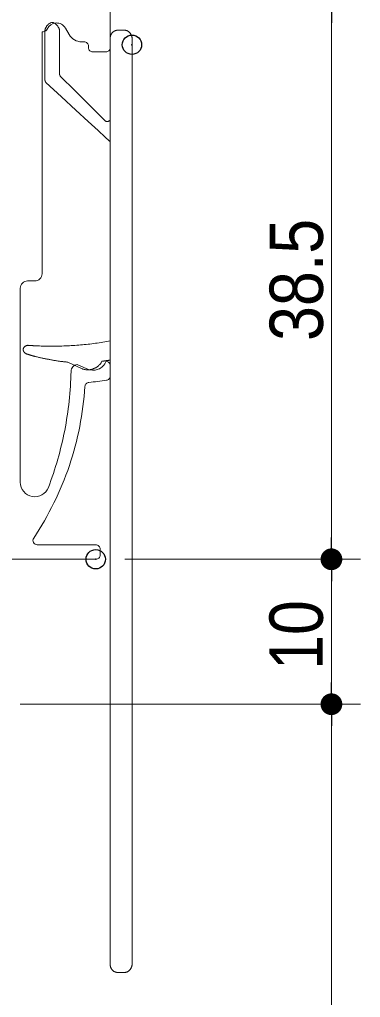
# Model space of a CAD drawing. Units: millimetres, scale not verified. Extents: x -4547 to 4547, y -2284 to 2284.
# Drawn here: x 1129 to 1305, y 200 to 706 of the extents above; entities that cross this region are included whole.
import ezdxf
from ezdxf.enums import TextEntityAlignment as Align

# ---------------------------------------------------------------- set-up
doc = ezdxf.new("R2010")
doc.units = ezdxf.units.MM
doc.header["$LTSCALE"] = 20
doc.header["$PDMODE"] = 32
doc.header["$PDSIZE"] = 10
for name, color, linetype, lineweight in [('0-0_1図面枠', 7, 'Continuous', 20), ('0-1_3一般', 7, 'Continuous', 15), ('0-3_0', 7, 'Continuous', 25), ('0-5_2寸法-1', 7, 'Continuous', 15)]:
    doc.layers.add(name, color=color, linetype=linetype, lineweight=lineweight)
doc.layers.add('0-4_Defpoints', color=7, linetype='Continuous')
doc.styles.add('ＭＳ Ｐゴシック', font='')
doc.styles.get('ＭＳ Ｐゴシック').set_extended_font_data('MS PGothic')

# ---------------------------------------------------------------- blocks, each defined once
blk = doc.blocks.new('グループ-54')
at = {"layer": '0-1_3一般'}
for p, q in [((50327.6, 13839), (50327.6, 14274)), ((49622.6, 14004), (49635.1, 14004)), ((49622.6, 11499), (49622.6, 14004)), ((49863.5, 14041.5), (49902.5, 13974)), ((50032.4, 13899), (50057.6, 13899)), ((50102.6, 13854), (50102.6, 13839)), ((50147.6, 13794), (50282.6, 13794)), ((49397.6, 9340.5), (49397.6, 11349)), ((49472.6, 11424), (49547.6, 11424)), ((50084.2, 10514.1), (49984.4, 10560.6)), ((50327.6, 10440.5), (50327.6, 10547.8)), ((50177.6, 8694), (49573.1, 8694)), ((50222.6, 8589), (50222.6, 8649)), ((47980.1, 8544), (50177.6, 8544))]:
    blk.add_line(p, q, dxfattribs=at)
for centre, radius, start, end in [((49772.6, 13989), 105, 93.21091, 156.42182), ((49772.6, 13989), 105, 30, 93.21091), ((49635.1, 14049), 45, 270, 303.21091), ((49635.1, 14049), 45, 303.21091, 336.42182), ((50032.4, 14049), 150, 210, 240), ((50032.4, 14049), 150, 240, 270), ((50057.6, 13854), 45, 45, 90), ((50057.6, 13854), 45, 0, 45), ((50147.6, 13839), 45, 180, 225), ((50147.6, 13839), 45, 225, 270), ((50282.6, 13839), 45, 270, 315), ((50282.6, 13839), 45, 315, 0), ((49547.6, 11499), 75, 270, 315), ((49547.6, 11499), 75, 315, 0), ((49472.6, 11349), 75, 135, 180), ((49472.6, 11349), 75, 90, 135), ((49996.7, 10486.6), 75, 139.08279, 178.76099), ((49996.7, 10486.6), 75, 99.40459, 139.08279), ((50147.6, 10650), 150, 291.25475, 337.5095), ((50282.6, 10547.8), 45, 42.71118, 85.42236), ((50282.6, 10547.8), 45, 0, 42.71118), ((46322.6, 10566), 3600, 348.97677, 358.76099), ((50147.6, 10650), 150, 245, 291.25475), ((50282.6, 10440.5), 45, 319.0893, 0), ((46893.2, 10530), 3178.3, 341.34057, 356.43524), ((50110.2, 10329.6), 45, 135.85365, 176.43524), ((50110.2, 10329.6), 45, 95.27206, 135.85365), ((49772.6, 13989), 3630, 275.27206, 276.72534), ((49772.6, 13989), 3630, 276.72534, 278.17861), ((50282.6, 10440.5), 45, 278.17861, 319.0893), ((46322.6, 10566), 3600, 339.19256, 348.97677), ((46893.2, 10530), 3178.3, 326.24591, 341.34057), ((49547.6, 9340.5), 150, 180, 259.59628), ((49547.6, 9340.5), 150, 259.59628, 339.19256), ((49573.1, 8739), 45, 146.24591, 208.12295), ((49573.1, 8739), 45, 208.12295, 270), ((50177.6, 8649), 45, 45, 90), ((50177.6, 8649), 45, 0, 45), ((50177.6, 8589), 45, 270, 315), ((50177.6, 8589), 45, 315, 0)]:
    blk.add_arc(centre, radius, start, end, dxfattribs=at)
blk = doc.blocks.new('グループ-55')
at = {"layer": '0-0_1図面枠', "lineweight": 15}
for p, q in [((49727.6, 14093.6), (49727.8, 14093.6)), ((49727.6, 14093.6), (49727.8, 14093.6)), ((49652.6, 14018.6), (49652.8, 14018.6)), ((49802.6, 14018.6), (49802.8, 14018.6)), ((49802.6, 14018.6), (49802.8, 14018.6)), ((50327.6, 13943.6), (50327.8, 13943.6)), ((50327.6, 13943.6), (50327.8, 13943.6)), ((50327.6, 13028.6), (50327.8, 13028.6)), ((50327.6, 10804.1), (50327.8, 10804.1)), ((50327.6, 4418.6), (50327.8, 4418.6)), ((50552.6, 4418.6), (50552.8, 4418.6))]:
    blk.add_line(p, q, dxfattribs=at)
at = {"layer": '0-1_3一般'}
for p, q in [((49652.6, 13501), (49652.6, 14018.6)), ((49802.6, 14018.6), (49802.6, 13566)), ((50402.6, 14018.6), (50477.6, 14018.6)), ((50480.5, 14018.5), (50477.6, 14018.6)), ((50327.8, 13946.5), (50327.6, 13943.6)), ((50327.6, 13868.6), (50327.6, 13943.6)), ((50327.6, 13868.6), (50327.6, 4418.6)), ((50552.6, 13943.6), (50552.6, 13868.6)), ((50552.6, 4418.6), (50552.6, 13868.6)), ((49802.6, 13565.4), (49802.6, 13566)), ((49652.6, 13500.4), (49652.6, 13501)), ((50277.9, 13078.9), (50276.3, 13079.8)), ((50327.5, 12852.8), (50327.6, 12852.2)), ((49478, 10758.1), (49476, 10758.2)), ((49575.5, 10752.2), (49556.1, 10753.1)), ((49427.6, 10715.2), (49427.6, 10713.4)), ((49457, 10671.4), (49458.3, 10670.7)), ((49553.7, 10641.8), (49556.1, 10641.1)), ((49879.1, 10584.9), (49887.5, 10584.1)), ((50238.7, 10587.6), (50241.5, 10592.9)), ((50325.4, 10605.5), (50327.6, 10605.9)), ((50327.6, 4343.6), (50327.6, 4418.6)), ((50552.6, 4418.6), (50552.6, 4343.6)), ((50399.6, 4268.6), (50402.6, 4268.6)), ((50477.6, 4268.6), (50402.6, 4268.6)), ((50552.1, 4340.7), (50552.6, 4343.6))]:
    blk.add_line(p, q, dxfattribs=at)
for points in [[(49802.6, 14018.6), (49802.1, 14022.1), (49801.4, 14025.7), (49800.5, 14029.3), (49799.3, 14032.9), (49797.9, 14036.6), (49796.3, 14040.3), (49794.4, 14044), (49792.3, 14047.8), (49789.9, 14051.6), (49787.3, 14055.5), (49784.5, 14059.4), (49781.4, 14063.3), (49778.1, 14067.3), (49774.6, 14071.3), (49770.8, 14075.3), (49766.7, 14079.4), (49762.5, 14083.5), (49758.1, 14087.2), (49753.8, 14090.4), (49749.5, 14093.1), (49745.1, 14095.3), (49740.8, 14097), (49736.4, 14098.3), (49732, 14099), (49727.6, 14099.3), (49723.3, 14099), (49718.8, 14098.3), (49714.4, 14097.1), (49710, 14095.3), (49705.6, 14093.1), (49701.1, 14090.4), (49696.7, 14087.2), (49692.2, 14083.5), (49687.8, 14079.4), (49683.7, 14075.4), (49679.8, 14071.3), (49676.1, 14067.3), (49672.8, 14063.4), (49669.6, 14059.5)], [(49669.6, 14059.5), (49666.8, 14055.6), (49664.2, 14051.7), (49661.9, 14047.9), (49659.8, 14044.1), (49658, 14040.3), (49656.4, 14036.6), (49655.1, 14032.9), (49654.1, 14029.3), (49653.3, 14025.7), (49652.8, 14022.1), (49652.6, 14018.6)], [(50402.6, 14018.6), (50399.6, 14018.5), (50396.7, 14018.3), (50393.9, 14018), (50391.1, 14017.6), (50388.3, 14017.1), (50385.6, 14016.5), (50382.9, 14015.7), (50380.2, 14014.9), (50377.6, 14013.9), (50375, 14012.8), (50372.5, 14011.6), (50370, 14010.3), (50367.5, 14008.9), (50365.1, 14007.3), (50362.7, 14005.7), (50360.3, 14003.9), (50358, 14002), (50355.8, 14000), (50353.5, 13997.9), (50351.3, 13995.7), (50349.2, 13993.4), (50347.2, 13991.1), (50345.2, 13988.7), (50343.4, 13986.3), (50341.7, 13983.9), (50340, 13981.4), (50338.5, 13979), (50337.1, 13976.4), (50335.7, 13973.9), (50334.5, 13971.3), (50333.3, 13968.7), (50332.3, 13966), (50331.4, 13963.3), (50330.5, 13960.6), (50329.8, 13957.8), (50329.1, 13955), (50328.6, 13952.2), (50328.1, 13949.4), (50327.8, 13946.5)], [(50552.6, 13943.6), (50552.1, 13946.5), (50551.6, 13949.3), (50551, 13952.2), (50550.3, 13955), (50549.5, 13957.7), (50548.6, 13960.5), (50547.7, 13963.2), (50546.7, 13965.9), (50545.6, 13968.5), (50544.4, 13971.1), (50543.1, 13973.7), (50541.7, 13976.3), (50540.3, 13978.8), (50538.7, 13981.3), (50537.1, 13983.8), (50535.4, 13986.2), (50533.6, 13988.6), (50531.8, 13991), (50529.8, 13993.3), (50527.8, 13995.6), (50525.7, 13997.8), (50523.5, 13999.9), (50521.3, 14001.9), (50519.1, 14003.8), (50516.8, 14005.6), (50514.5, 14007.3), (50512.2, 14008.8), (50509.7, 14010.3), (50507.3, 14011.6), (50504.8, 14012.8), (50502.3, 14013.9), (50499.7, 14014.8), (50497.1, 14015.7), (50494.4, 14016.5), (50491.7, 14017.1), (50489, 14017.6), (50486.2, 14018), (50483.3, 14018.3), (50480.5, 14018.5)], [(49811.3, 13544.8), (49811, 13545.2), (49810.6, 13545.7), (49810.2, 13546.1), (49809.9, 13546.6), (49809.5, 13547.1), (49809.2, 13547.6), (49808.9, 13548), (49808.5, 13548.5), (49808.2, 13549), (49807.9, 13549.5), (49807.6, 13550), (49807.3, 13550.5), (49807, 13551), (49806.7, 13551.5), (49806.5, 13552), (49806.2, 13552.6), (49805.9, 13553.1), (49805.7, 13553.6), (49805.4, 13554.2), (49805.2, 13554.7), (49805, 13555.2), (49804.7, 13555.8), (49804.5, 13556.3), (49804.3, 13556.9), (49804.1, 13557.4), (49804, 13558), (49803.8, 13558.5), (49803.6, 13559.1), (49803.5, 13559.7), (49803.3, 13560.2), (49803.2, 13560.8), (49803.1, 13561.4), (49803, 13561.9), (49802.9, 13562.5), (49802.8, 13563.1), (49802.7, 13563.6), (49802.7, 13564.2), (49802.6, 13564.8), (49802.6, 13565.4)], [(49662.2, 13478.9), (49661.8, 13479.4), (49661.4, 13479.9), (49661, 13480.3), (49660.6, 13480.8), (49660.2, 13481.3), (49659.9, 13481.8), (49659.5, 13482.3), (49659.2, 13482.8), (49658.8, 13483.3), (49658.5, 13483.8), (49658.1, 13484.3), (49657.8, 13484.8), (49657.5, 13485.4), (49657.2, 13485.9), (49656.9, 13486.4), (49656.6, 13487), (49656.3, 13487.5), (49656, 13488.1), (49655.7, 13488.6), (49655.5, 13489.2), (49655.2, 13489.7), (49655, 13490.3), (49654.7, 13490.9), (49654.5, 13491.4), (49654.3, 13492), (49654.1, 13492.6), (49653.9, 13493.2), (49653.8, 13493.8), (49653.6, 13494.4), (49653.4, 13494.9), (49653.3, 13495.5), (49653.2, 13496.1), (49653.1, 13496.7), (49652.9, 13497.3), (49652.9, 13497.9), (49652.8, 13498.5), (49652.7, 13499.1), (49652.6, 13499.8), (49652.6, 13500.4)], [(50317.9, 12874.2), (50276, 12912.8), (50202.5, 12980.6), (50100.1, 13075.1), (49972.6, 13192.6), (49824.8, 13329), (49662.2, 13478.9)], [(49811.3, 13544.8), (49963.8, 13392.3), (50095.4, 13260.7), (50201, 13155.1), (50276.3, 13079.8)], [(50327.6, 13101), (50327.5, 13099.2), (50327.4, 13097.5), (50327.1, 13095.9), (50326.8, 13094.3), (50326.4, 13092.7), (50325.9, 13091.3), (50325.3, 13089.9), (50324.6, 13088.5), (50323.9, 13087.2), (50323, 13086), (50322.1, 13084.8), (50321, 13083.7), (50319.9, 13082.6), (50318.7, 13081.6), (50317.4, 13080.6), (50316, 13079.8), (50314.5, 13078.9), (50313, 13078.2), (50311.3, 13077.4), (50309.6, 13076.8), (50307.8, 13076.2), (50306, 13075.7), (50304.3, 13075.2), (50302.5, 13074.9), (50300.8, 13074.6), (50299.1, 13074.4), (50297.4, 13074.3), (50295.7, 13074.2), (50294, 13074.3), (50292.3, 13074.4), (50290.7, 13074.6), (50289, 13074.8), (50287.4, 13075.2), (50285.8, 13075.6), (50284.2, 13076.1), (50282.6, 13076.7), (50281, 13077.3), (50279.4, 13078.1), (50277.9, 13078.9)], [(50317.9, 12874.2), (50318.3, 12873.7), (50318.7, 12873.3), (50319.1, 12872.8), (50319.5, 12872.3), (50319.9, 12871.8), (50320.2, 12871.3), (50320.6, 12870.8), (50320.9, 12870.3), (50321.3, 12869.8), (50321.6, 12869.3), (50321.9, 12868.8), (50322.2, 12868.2), (50322.6, 12867.7), (50322.9, 12867.2), (50323.1, 12866.7), (50323.4, 12866.1), (50323.7, 12865.6), (50324, 12865), (50324.2, 12864.5), (50324.5, 12863.9), (50324.7, 12863.4), (50324.9, 12862.8), (50325.2, 12862.3), (50325.4, 12861.7), (50325.6, 12861.1), (50325.8, 12860.6), (50325.9, 12860), (50326.1, 12859.4), (50326.3, 12858.8), (50326.4, 12858.2), (50326.6, 12857.7), (50326.7, 12857.1), (50326.9, 12856.5), (50327, 12855.9), (50327.1, 12855.3), (50327.2, 12854.6), (50327.3, 12854), (50327.4, 12853.4), (50327.5, 12852.8)], [(49476, 10758.2), (49474.2, 10758.1), (49472.4, 10757.9), (49470.5, 10757.6), (49468.8, 10757.3), (49467, 10756.9), (49465.2, 10756.5), (49463.5, 10756), (49461.8, 10755.5), (49460.1, 10754.9), (49458.4, 10754.2), (49456.7, 10753.5), (49455.1, 10752.7), (49453.5, 10751.9), (49451.9, 10751), (49450.3, 10750), (49448.7, 10749), (49447.1, 10748), (49445.6, 10746.9), (49444.1, 10745.7), (49442.6, 10744.5), (49441.1, 10743.2), (49439.7, 10741.9), (49438.4, 10740.6), (49437.2, 10739.2), (49436, 10737.8), (49434.9, 10736.4), (49433.9, 10734.9), (49433, 10733.5), (49432.1, 10731.9), (49431.3, 10730.4), (49430.6, 10728.8), (49430, 10727.2), (49429.4, 10725.6), (49428.9, 10724), (49428.5, 10722.3), (49428.2, 10720.5), (49427.9, 10718.8), (49427.7, 10717), (49427.6, 10715.2)], [(49556.1, 10753.1), (49554.1, 10753.2), (49552.1, 10753.3), (49550.1, 10753.4), (49548.1, 10753.5), (49546.1, 10753.6), (49544.1, 10753.7), (49542.1, 10753.8), (49540.1, 10753.9), (49538.1, 10754.1), (49536.1, 10754.2), (49534.1, 10754.3), (49532.1, 10754.4), (49530.1, 10754.5), (49528.1, 10754.7), (49526.1, 10754.8), (49524.1, 10754.9), (49522.1, 10755), (49520.1, 10755.2), (49518.1, 10755.3), (49516.1, 10755.4), (49514.1, 10755.6), (49512, 10755.7), (49510, 10755.8), (49508, 10756), (49506, 10756.1), (49504, 10756.2), (49502, 10756.4), (49500, 10756.5), (49498, 10756.6), (49496, 10756.8), (49494, 10756.9), (49492, 10757.1), (49490, 10757.2), (49488, 10757.4), (49486, 10757.5), (49484, 10757.7), (49482, 10757.8), (49480, 10757.9), (49478, 10758.1)], [(50327.6, 10804.1), (50308.5, 10800.5), (50289.5, 10797), (50270.4, 10793.7), (50251.3, 10790.5), (50232.2, 10787.4), (50213.1, 10784.4), (50193.9, 10781.6), (50174.8, 10778.9), (50155.6, 10776.3), (50136.4, 10773.8), (50117.2, 10771.5), (50097.9, 10769.3), (50078.7, 10767.2), (50059.4, 10765.2), (50040.1, 10763.4), (50020.8, 10761.6), (50001.5, 10760), (49982.2, 10758.5), (49962.8, 10757.2), (49943.5, 10756), (49924.1, 10754.8), (49904.7, 10753.8), (49885.3, 10752.9), (49865.9, 10752.1), (49846.6, 10751.4), (49827.2, 10750.8), (49807.8, 10750.3), (49788.5, 10749.9), (49769.1, 10749.6), (49749.7, 10749.4), (49730.4, 10749.3), (49711, 10749.3), (49691.6, 10749.4), (49672.3, 10749.6), (49652.9, 10749.9), (49633.5, 10750.4), (49614.2, 10750.9), (49594.8, 10751.5), (49575.5, 10752.2)], [(49427.6, 10713.4), (49427.6, 10712), (49427.7, 10710.6), (49427.8, 10709.2), (49427.9, 10707.9), (49428.1, 10706.5), (49428.4, 10705.2), (49428.7, 10703.9), (49429, 10702.6), (49429.4, 10701.4), (49429.9, 10700.1), (49430.4, 10698.9), (49430.9, 10697.6), (49431.5, 10696.4), (49432.1, 10695.2), (49432.7, 10694), (49433.5, 10692.9), (49434.2, 10691.7), (49435, 10690.6), (49435.9, 10689.4), (49436.7, 10688.3), (49437.7, 10687.2), (49438.6, 10686.2), (49439.6, 10685.1), (49440.5, 10684.1), (49441.5, 10683.1), (49442.5, 10682.1), (49443.5, 10681.1), (49444.6, 10680.2), (49445.6, 10679.3), (49446.7, 10678.4), (49447.8, 10677.5), (49448.9, 10676.7), (49450, 10675.9), (49451.1, 10675.1), (49452.3, 10674.3), (49453.5, 10673.5), (49454.6, 10672.8), (49455.8, 10672.1), (49457, 10671.4)], [(49458.3, 10670.7), (49460.7, 10669.9), (49463.1, 10669.1), (49465.6, 10668.3), (49468, 10667.5), (49470.4, 10666.7), (49472.9, 10666), (49475.3, 10665.2), (49477.7, 10664.4), (49480.2, 10663.6), (49482.6, 10662.9), (49485, 10662.1), (49487.5, 10661.3), (49489.9, 10660.5), (49492.4, 10659.8), (49494.8, 10659), (49497.2, 10658.3), (49499.7, 10657.5), (49502.1, 10656.8), (49504.6, 10656), (49507, 10655.3), (49509.5, 10654.5), (49511.9, 10653.8), (49514.4, 10653.1), (49516.8, 10652.3), (49519.3, 10651.6), (49521.7, 10650.9), (49524.2, 10650.1), (49526.6, 10649.4), (49529.1, 10648.7), (49531.5, 10648), (49534, 10647.3), (49536.4, 10646.6), (49538.9, 10645.9), (49541.3, 10645.2), (49543.8, 10644.5), (49546.3, 10643.8), (49548.7, 10643.1), (49551.2, 10642.4), (49553.7, 10641.8)], [(49556.1, 10641.1), (49564.3, 10639.2), (49572.5, 10637.4), (49580.8, 10635.6), (49589, 10633.7), (49597.2, 10632), (49605.4, 10630.2), (49613.6, 10628.4), (49621.9, 10626.7), (49630.1, 10624.9), (49638.3, 10623.2), (49646.6, 10621.5), (49654.8, 10619.8), (49663.1, 10618.1), (49671.3, 10616.5), (49679.6, 10614.8), (49687.8, 10613.2), (49696.1, 10611.6), (49704.4, 10610), (49712.6, 10608.4), (49720.9, 10606.8), (49729.2, 10605.3), (49737.5, 10603.8), (49745.8, 10602.3), (49754.1, 10600.9), (49762.4, 10599.5), (49770.7, 10598.2), (49779, 10596.9), (49787.3, 10595.7), (49795.6, 10594.5), (49803.9, 10593.3), (49812.3, 10592.2), (49820.6, 10591.1), (49828.9, 10590.1), (49837.3, 10589.1), (49845.7, 10588.2), (49854, 10587.3), (49862.4, 10586.4), (49870.7, 10585.6), (49879.1, 10584.9)], [(50039.2, 10513.4), (49991.3, 10535.7), (49940.7, 10559.3), (49887.5, 10584.1)], [(50039.2, 10513.4), (50044.9, 10511.6), (50050.7, 10510), (50056.5, 10508.7), (50062.2, 10507.5), (50068, 10506.5), (50073.8, 10505.8), (50079.6, 10505.2), (50085.4, 10504.8), (50091.2, 10504.7), (50097, 10504.8), (50102.8, 10505), (50108.6, 10505.5), (50114.4, 10506.2), (50120.2, 10507.1), (50126.1, 10508.2), (50131.9, 10509.5), (50137.7, 10511), (50143.6, 10512.7), (50149.4, 10514.6), (50155.2, 10516.7), (50161, 10519), (50166.6, 10521.5), (50172.1, 10524.1), (50177.4, 10526.9), (50182.5, 10529.9), (50187.5, 10533), (50192.4, 10536.2), (50197.1, 10539.6), (50201.6, 10543.2), (50206, 10546.9), (50210.3, 10550.8), (50214.4, 10554.9), (50218.3, 10559.1), (50222.1, 10563.4), (50225.7, 10568), (50229.2, 10572.6), (50232.5, 10577.5), (50235.7, 10582.5), (50238.7, 10587.6)], [(50241.5, 10592.9), (50243.7, 10593.3), (50245.8, 10593.6), (50248, 10593.9), (50250.1, 10594.2), (50252.3, 10594.5), (50254.5, 10594.8), (50256.6, 10595.1), (50258.8, 10595.4), (50260.9, 10595.7), (50263.1, 10596), (50265.2, 10596.3), (50267.4, 10596.6), (50269.5, 10596.9), (50271.7, 10597.2), (50273.9, 10597.5), (50276, 10597.7), (50278.2, 10598), (50280.3, 10598.3), (50282.5, 10598.6), (50284.6, 10598.9), (50286.8, 10599.1), (50289, 10599.4), (50291.1, 10599.7), (50293.3, 10600), (50295.4, 10600.3), (50297.6, 10600.6), (50299.7, 10601), (50301.9, 10601.3), (50304, 10601.6), (50306.2, 10602), (50308.3, 10602.3), (50310.5, 10602.7), (50312.6, 10603.1), (50314.7, 10603.5), (50316.9, 10603.8), (50319, 10604.2), (50321.2, 10604.6), (50323.3, 10605), (50325.4, 10605.5)], [(50327.6, 4343.6), (50327.8, 4340.6), (50328.1, 4337.7), (50328.6, 4334.9), (50329.1, 4332.1), (50329.7, 4329.3), (50330.5, 4326.5), (50331.3, 4323.8), (50332.3, 4321.1), (50333.3, 4318.4), (50334.4, 4315.8), (50335.7, 4313.2), (50337, 4310.7), (50338.4, 4308.1), (50340, 4305.6), (50341.6, 4303.2), (50343.3, 4300.8), (50345.2, 4298.4), (50347.1, 4296), (50349.1, 4293.7), (50351.3, 4291.4), (50353.5, 4289.2), (50355.7, 4287), (50358, 4285), (50360.3, 4283.2), (50362.7, 4281.4), (50365.1, 4279.7), (50367.5, 4278.2), (50370, 4276.8), (50372.5, 4275.5), (50375, 4274.3), (50377.6, 4273.2), (50380.2, 4272.2), (50382.9, 4271.4), (50385.6, 4270.6), (50388.3, 4270), (50391.1, 4269.5), (50393.9, 4269.1), (50396.7, 4268.8), (50399.6, 4268.6)], [(50477.6, 4268.6), (50480.5, 4268.6), (50483.3, 4268.8), (50486.2, 4269.1), (50489, 4269.5), (50491.7, 4270), (50494.4, 4270.6), (50497.1, 4271.4), (50499.7, 4272.2), (50502.3, 4273.2), (50504.8, 4274.3), (50507.3, 4275.5), (50509.7, 4276.8), (50512.2, 4278.3), (50514.5, 4279.8), (50516.8, 4281.5), (50519.1, 4283.2), (50521.3, 4285.1), (50523.5, 4287.1), (50525.7, 4289.3), (50527.8, 4291.5), (50529.8, 4293.8), (50531.8, 4296.1), (50533.6, 4298.5), (50535.4, 4300.9), (50537.1, 4303.3), (50538.7, 4305.8), (50540.3, 4308.3), (50541.7, 4310.8), (50543.1, 4313.4), (50544.4, 4316), (50545.6, 4318.6), (50546.7, 4321.2), (50547.7, 4323.9), (50548.6, 4326.6), (50549.5, 4329.4), (50550.3, 4332.1), (50551, 4335), (50551.6, 4337.8), (50552.1, 4340.7)]]:
    blk.add_lwpolyline(points, dxfattribs=at)
blk = doc.blocks.new('グループ-64')
at = {"layer": '0-1_3一般'}
for name in ['グループ-54', 'グループ-55']:
    blk.add_blockref(name, (0, 0), dxfattribs=at)
blk = doc.blocks.new('_Dot')
at = {"layer": '0-3_0'}
blk.add_line((-10, 0), (-20, 0), dxfattribs=at)
for points in [[(0, 0), (-5.36, 8.44), (-4.26, 9.05)], [(0, 0), (-4.26, 9.05), (-3.09, 9.51)], [(0, 0), (-3.09, 9.51), (-1.87, 9.82)], [(0, 0), (-1.87, 9.82), (-0.63, 9.98)], [(0, 0), (-0.63, 9.98), (0.63, 9.98)], [(0, 0), (0.63, 9.98), (1.87, 9.82)], [(0, 0), (1.87, 9.82), (3.09, 9.51)], [(0, 0), (3.09, 9.51), (4.26, 9.05)], [(0, 0), (4.26, 9.05), (5.36, 8.44)], [(0, 0), (-10, 0), (-9.92, 1.25)], [(0, 0), (-9.92, -1.25), (-10, 0)], [(0, 0), (-9.92, 1.25), (-9.69, 2.49)], [(0, 0), (-9.69, -2.49), (-9.92, -1.25)], [(0, 0), (-9.69, 2.49), (-9.3, 3.68)], [(0, 0), (-9.3, -3.68), (-9.69, -2.49)], [(0, 0), (-9.3, 3.68), (-8.76, 4.82)], [(0, 0), (-8.76, -4.82), (-9.3, -3.68)], [(0, 0), (-8.76, 4.82), (-8.09, 5.88)], [(0, 0), (-8.09, -5.88), (-8.76, -4.82)], [(0, 0), (-8.09, 5.88), (-7.29, 6.85)], [(0, 0), (-7.29, -6.85), (-8.09, -5.88)], [(0, 0), (-7.29, 6.85), (-6.37, 7.71)], [(0, 0), (-6.37, -7.71), (-7.29, -6.85)], [(0, 0), (-6.37, 7.71), (-5.36, 8.44)], [(0, 0), (-5.36, -8.44), (-6.37, -7.71)], [(0, 0), (-4.26, -9.05), (-5.36, -8.44)], [(0, 0), (-3.09, -9.51), (-4.26, -9.05)], [(0, 0), (-1.87, -9.82), (-3.09, -9.51)], [(0, 0), (-0.63, -9.98), (-1.87, -9.82)], [(0, 0), (0.63, -9.98), (-0.63, -9.98)], [(0, 0), (5.36, 8.44), (6.37, 7.71)], [(0, 0), (6.37, 7.71), (7.29, 6.85)], [(0, 0), (7.29, 6.85), (8.09, 5.88)], [(0, 0), (8.09, 5.88), (8.76, 4.82)], [(0, 0), (8.76, 4.82), (9.3, 3.68)], [(0, 0), (9.3, 3.68), (9.69, 2.49)], [(0, 0), (9.69, 2.49), (9.92, 1.25)], [(0, 0), (9.92, 1.25), (10, 0)], [(0, 0), (1.87, -9.82), (0.63, -9.98)], [(0, 0), (3.09, -9.51), (1.87, -9.82)], [(0, 0), (4.26, -9.05), (3.09, -9.51)], [(0, 0), (5.36, -8.44), (4.26, -9.05)], [(0, 0), (6.37, -7.71), (5.36, -8.44)], [(0, 0), (7.29, -6.85), (6.37, -7.71)], [(0, 0), (8.09, -5.88), (7.29, -6.85)], [(0, 0), (8.76, -4.82), (8.09, -5.88)], [(0, 0), (9.3, -3.68), (8.76, -4.82)], [(0, 0), (9.69, -2.49), (9.3, -3.68)], [(0, 0), (9.92, -1.25), (9.69, -2.49)], [(0, 0), (10, 0), (9.92, -1.25)]]:
    blk.add_solid(points, dxfattribs=at)

msp = doc.modelspace()

# ---------------------------------------------------------------- linework, layer by layer
at = {"layer": '0-4_Defpoints'}
for p in [(1187, 693.43), (1168.25, 427.2), (1290.13, 427.2), (1290.13, 352.2)]:
    msp.add_point(p, dxfattribs=at)
at = {"layer": '0-5_2寸法-1'}
for p, q in [((1290.13, 704.7), (1290.13, 438.46)), ((1183.25, 427.2), (1305.13, 427.2)), ((1183.25, 427.2), (1305.13, 427.2)), ((1290.13, 415.95), (1290.13, 363.46)), ((1129.25, 352.2), (1305.13, 352.2)), ((1129.25, 352.2), (1305.13, 352.2)), ((1290.13, 340.95), (1290.13, -124.04))]:
    msp.add_line(p, q, dxfattribs=at)

# ---------------------------------------------------------------- block references
at = {"layer": '0-1_3一般', "xscale": 0.05, "yscale": 0.05}
msp.add_blockref('グループ-64', (-1340.62, 0), dxfattribs=at)
at = {"layer": '0-5_2寸法-1', "xscale": 0.5627563, "yscale": 0.5627563}
for p, rotation in [((1290.13, 715.95), 90), ((1290.13, 427.2), 270), ((1290.13, 427.2), 90), ((1290.13, 352.2), 270), ((1290.13, 352.2), 90)]:
    msp.add_blockref('_Dot', p, dxfattribs=dict(at, rotation=rotation))

# ---------------------------------------------------------------- texts
at = {"layer": '0-5_2寸法-1', "style": 'ＭＳ Ｐゴシック', "width": 0.9}
for s, p in [('38.5', (1294.01, 540.17)), ('10', (1293.94, 369.96))]:
    msp.add_text(s, height=27.57, rotation=90, dxfattribs=at).set_placement(p, align=Align.BOTTOM_LEFT)

doc.saveas('drawing.dxf')
